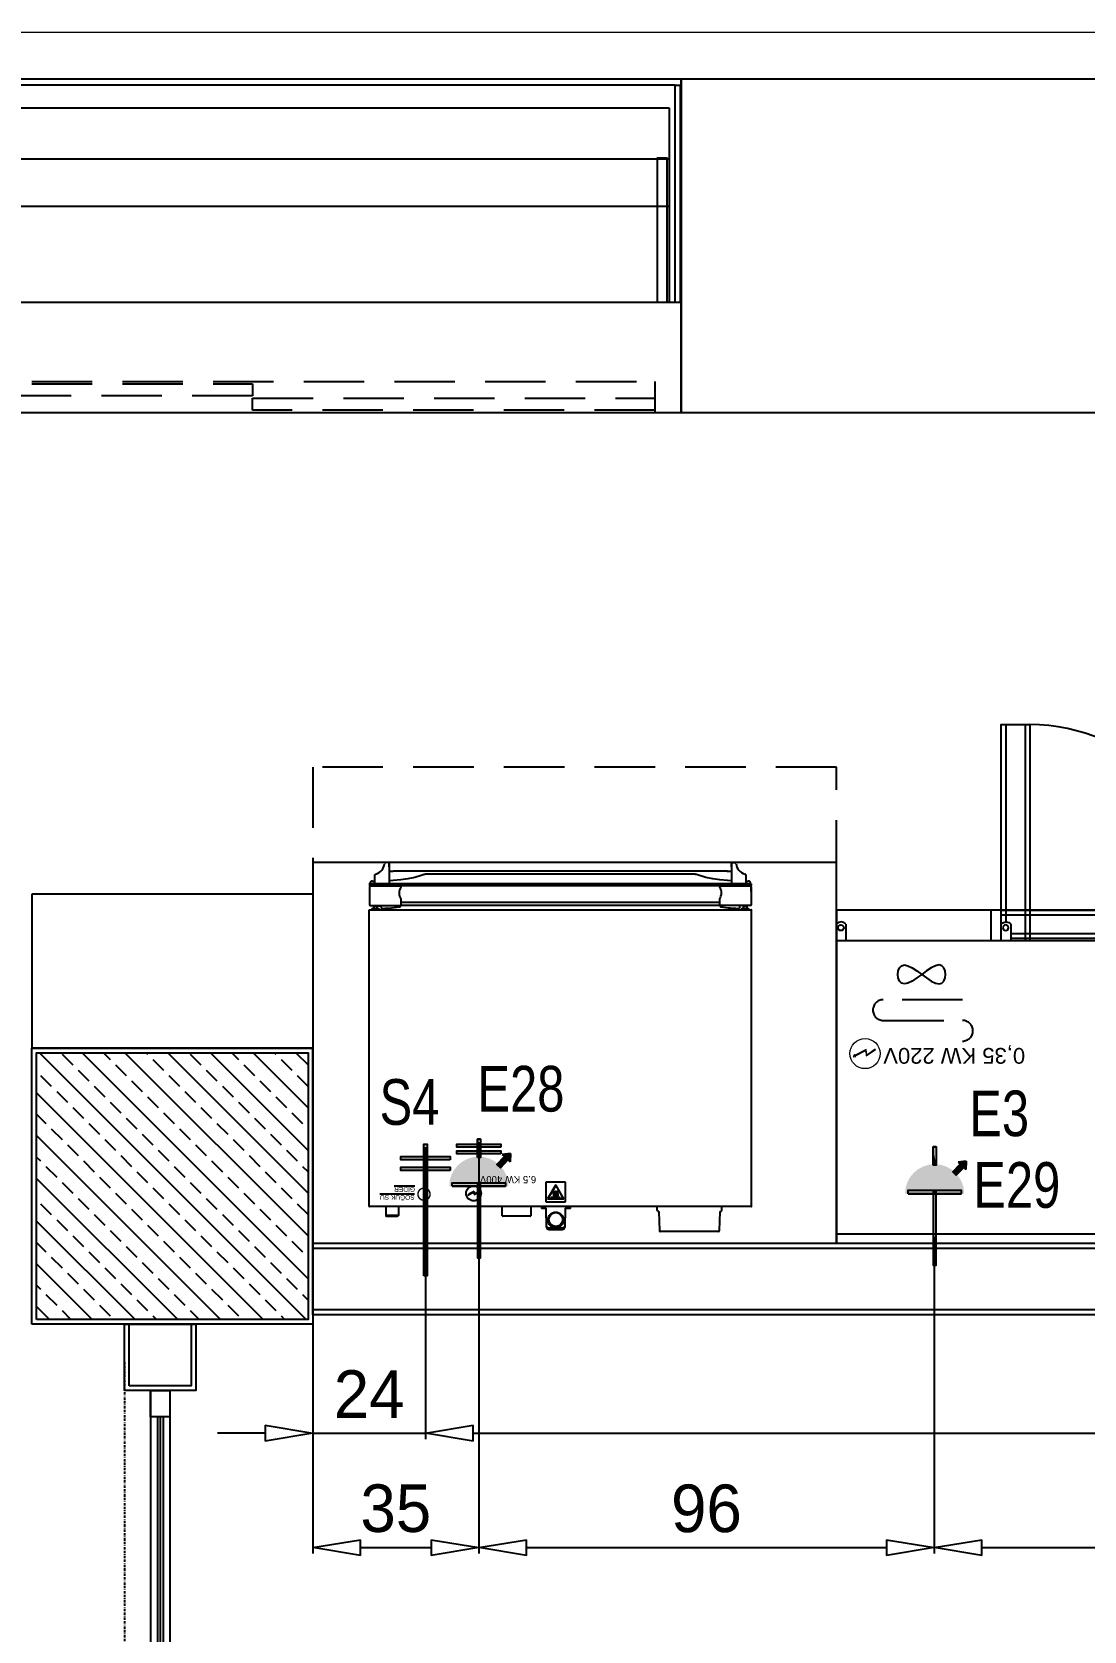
# Model space of a CAD drawing. Header units: millimetres. Extents: x 7703 to 16070, y -6855 to 95.
# Drawn here: x 13072.7 to 13293.7, y -5580.6 to -5244.7 of the extents above; entities that cross this region are included whole.
import ezdxf

# ---------------------------------------------------------------- set-up
doc = ezdxf.new("R2010")
doc.units = ezdxf.units.MM
for name, pattern in [('BORDER', [1.75, 0.5, -0.25, 0.5, -0.25, 0, -0.25]), ('DASHED', [19.05, 12.7, -6.35]), ('HIDDENX2', [19.05, 12.7, -6.35])]:
    doc.linetypes.add(name, pattern=pattern)
for name, color, linetype in [('ASSI', 7, 'Continuous'), ('GEOM', 7, 'Continuous'), ('Kıtc-002 Çizgi', 7, 'Continuous'), ('Kıtc-005 Yazı', 7, 'Continuous'), ('Kıtc-010 Elk Tes Yazı', 7, 'Continuous'), ('Kıtc-011 Elk Tes Yazı 001', 1, 'Continuous'), ('Kıtc-012 Elk Tes Ölçü', 1, 'Continuous'), ('Kıtc-014 Elk Tes İşaretler', 1, 'Continuous'), ('Kıtc-015 Su Tes Yazı', 7, 'Continuous'), ('Kıtc-017 Su Tes Ölçü', 5, 'Continuous'), ('Kıtc-019 Su Tes İşaretler', 5, 'Continuous'), ('Kıtc-040 Davlumbaz', 4, 'Continuous'), ('Ozti Cam', 4, 'Continuous')]:
    doc.layers.add(name, color=color, linetype=linetype)
doc.layers.add('E_TEFRIS', color=151, linetype='Continuous', lineweight=0)
doc.styles.get("Standard").update_dxf_attribs({"font": 'stylu.ttf', "height": 10})
doc.dimstyles.new('ISO-25', dxfattribs={"dimtxt": 2.5, "dimasz": 5, "dimexe": 1.25, "dimexo": 0.625, "dimtad": 1, "dimdec": 0, "dimtxsty": 'Standard', "dimblk": 'ARCHTICK', "dimcen": 2.5, "dimclrd": 256, "dimclre": 256, "dimclrt": 256, "dimadec": 0, "dimazin": 0, "dimtfac": 1, "dimtdec": 0, "dimtmove": 0, "dimatfit": 3, "dimldrblk": 'ARCHTICK', "dimfxl": 1, "dimlwd": -1, "dimlwe": -1, "dimarcsym": 0})

# ---------------------------------------------------------------- blocks, each defined once
blk = doc.blocks.new('A$C47D864D1')
at = {"color": 7, "linetype": 'Continuous'}
for p, q in [((63.38, 136.83), (66.27, 136.83)), ((23.67, 131.88), (23.67, 69.71)), ((23.77, 131.97), (103.93, 131.97)), ((70.07, 131.97), (70.07, 133.9)), ((70.18, 134), (75.94, 134)), ((76.04, 133.9), (76.04, 131.97)), ((97.86, 133.82), (98.07, 134.03)), ((97.86, 131.97), (97.86, 133.82)), ((97.86, 133.82), (100.53, 133.82)), ((98.07, 134.03), (100.33, 134.03)), ((100.53, 133.82), (100.33, 134.03)), ((100.53, 131.97), (100.53, 133.82)), ((104.03, 131.88), (104.03, 69.63)), ((104.03, 69.63), (23.76, 69.63)), ((23.77, 64.8), (23.77, 68.61)), ((24.17, 69.58), (24.29, 69.63)), ((24.17, 69.58), (24.17, 69.47)), ((24.29, 69.41), (24.17, 69.47)), ((24.29, 69.41), (25.72, 69.41)), ((24.54, 69.36), (24.49, 69.41)), ((25.47, 69.36), (24.54, 69.36)), ((24.67, 69.36), (24.67, 68.88)), ((25.34, 69.36), (25.34, 68.88)), ((25.47, 69.36), (25.52, 69.41)), ((25.84, 69.58), (25.72, 69.63)), ((25.72, 69.41), (25.84, 69.47)), ((25.84, 69.58), (25.84, 69.47)), ((26.24, 68.84), (26.24, 69.23)), ((27.79, 69.29), (27.82, 69.28)), ((27.79, 69.29), (27.79, 69.29)), ((30.17, 69.02), (30.16, 69.02)), ((30.39, 68.68), (30.39, 68.68)), ((97.3, 68.66), (30.4, 68.66)), ((30.41, 67.33), (30.41, 68.61)), ((97.29, 68.05), (30.41, 68.05)), ((101.86, 69.63), (101.86, 69.47)), ((101.98, 69.41), (101.86, 69.47)), ((101.98, 69.41), (103.41, 69.41)), ((102.23, 69.36), (102.18, 69.41)), ((103.16, 69.36), (102.23, 69.36)), ((102.36, 69.36), (102.36, 68.88)), ((103.03, 69.36), (103.03, 68.88)), ((103.16, 69.36), (103.21, 69.41)), ((103.41, 69.41), (103.53, 69.47)), ((103.53, 69.63), (103.53, 69.47)), ((23.77, 64.21), (23.77, 64.52)), ((23.86, 64.62), (23.86, 64.67)), ((23.87, 64.62), (103.83, 64.62)), ((23.87, 64.11), (23.87, 64.07)), ((103.83, 64.11), (23.87, 64.11)), ((23.92, 64.62), (23.92, 64.65)), ((23.92, 64.65), (30.25, 64.65)), ((24.9, 62.32), (24.9, 64.06)), ((27.73, 64.62), (27.73, 64.65)), ((27.88, 59.69), (27.88, 64.11)), ((30.41, 64.81), (30.41, 64.8)), ((99.81, 59.69), (99.81, 64.11)), ((99.97, 64.62), (99.97, 64.65)), ((102.8, 64.06), (102.8, 62.32)), ((103.78, 64.62), (103.78, 64.65)), ((103.83, 64.11), (103.83, 64.07)), ((103.93, 64.21), (103.93, 64.52)), ((24.9, 63.6), (24.38, 63.6)), ((35.46, 62.18), (92.24, 62.18)), ((103.32, 63.6), (102.8, 63.6)), ((27.88, 59.69), (27.19, 59.71)), ((99.81, 59.69), (100.51, 59.71))]:
    blk.add_line(p, q, dxfattribs=at)
at = {"color": 9, "linetype": 'Continuous'}
for p, q in [((23.77, 68.61), (23.77, 68.61)), ((23.92, 68.77), (23.93, 68.76)), ((23.93, 68.76), (30.25, 68.76)), ((28.1, 69.25), (28.1, 69.25)), ((30.16, 69.02), (30.06, 69.04))]:
    blk.add_line(p, q, dxfattribs=at)
at = {"color": 7, "linetype": 'Continuous'}
for points in [[(30.25, 68.76), (30.25, 68.92), (30.25, 68.94), (30.24, 68.96), (30.23, 68.98), (30.22, 68.99), (30.2, 69), (30.19, 69.01), (30.18, 69.01), (30.17, 69.02)], [(30.41, 68.61), (30.41, 68.63), (30.4, 68.66)], [(23.87, 64.07), (23.87, 63.99), (23.91, 63.88), (23.97, 63.79), (24.05, 63.71), (24.14, 63.65), (24.24, 63.62), (24.34, 63.6), (24.38, 63.6)], [(103.32, 63.6), (103.36, 63.6), (103.46, 63.62), (103.56, 63.66), (103.65, 63.71), (103.73, 63.79), (103.79, 63.89), (103.83, 64), (103.83, 64.07)], [(27.88, 63.53), (28.76, 63.49), (30.34, 63.36), (31.84, 63.16), (33.28, 62.87), (35.25, 62.24)], [(35.25, 62.24), (35.28, 62.23), (35.31, 62.22), (35.34, 62.21), (35.36, 62.2), (35.38, 62.2)], [(35.38, 62.2), (35.4, 62.19), (35.42, 62.19), (35.45, 62.18), (35.46, 62.18)], [(92.24, 62.18), (92.27, 62.19), (92.29, 62.19), (92.31, 62.19)], [(92.31, 62.19), (92.33, 62.2), (92.35, 62.21), (92.37, 62.21), (92.39, 62.22), (92.42, 62.23), (93.09, 62.46)], [(93.09, 62.46), (94.43, 62.87), (95.86, 63.16), (97.36, 63.36), (98.94, 63.49), (99.81, 63.53)]]:
    blk.add_lwpolyline(points, dxfattribs=at)
blk.add_circle((64.82, 134.69), 1.44, dxfattribs=at)
for centre, radius, start, end in [((23.76, 131.87), 0.0935, 84.229, 173.4028), ((70.18, 133.9), 0.103, 90, 180), ((75.94, 133.9), 0.103, 0, 90), ((103.94, 131.87), 0.0935, 6.5972, 95.771), ((23.76, 69.72), 0.0926, 186.3797, 270), ((23.92, 68.61), 0.154, 89.9968, 180.0032), ((24.72, 68.88), 0.0514, 180, 224.974), ((25.29, 68.88), 0.0514, 345.7158, 0), ((26.34, 69.23), 0.103, 89.7796, 180.0031), ((26.39, 68.87), 0.154, 191.4346, 226.3364), ((26.24, 43.09), 26.24, 86.6073, 89.7746), ((32.05, 66.09), 2.06, 143.047, 215.7313), ((30.25, 68.61), 0.154, 30.2534, 34.9803), ((30.25, 68.61), 0.155, 26.5662, 30.2534), ((30.25, 68.61), 0.154, 21.0462, 26.5663), ((103.05, 68.92), 0.691, 183.4692, 184.5122), ((102.98, 68.88), 0.0514, 315.026, 0), ((23.87, 64.52), 0.103, 90, 180), ((23.87, 64.21), 0.103, 180, 270), ((23.93, 64.8), 0.155, 259.3317, 269.9849), ((23.93, 64.8), 0.154, 258.712, 259.3217), ((24.95, 64.06), 0.0514, 90.0016, 180), ((30.25, 64.8), 0.154, 270, 0), ((30.28, 64.81), 0.129, 0, 35.7313), ((102.75, 64.06), 0.0514, 0, 89.9984), ((103.77, 64.8), 0.155, 270.0151, 280.6683), ((103.77, 64.8), 0.154, 281.2961, 0.0005), ((103.77, 64.8), 0.154, 280.6783, 281.288), ((103.83, 64.52), 0.103, 0, 90), ((103.83, 64.21), 0.103, 270, 0), ((25.11, 62.32), 0.206, 180, 254.9739), ((24.39, 59.64), 2.57, 6.6929, 74.9538), ((103.31, 59.64), 2.57, 105.0462, 173.3071), ((102.59, 62.32), 0.206, 285.0261, 0), ((27.2, 59.97), 0.257, 186.6929, 268), ((100.5, 59.97), 0.257, 272, 353.3071)]:
    blk.add_arc(centre, radius, start, end, dxfattribs=at)
at = {"color": 9, "linetype": 'Continuous'}
for centre, radius, start, end in [((27.93, 69.95), 0.675, 260.932, 261.1755), ((27.92, 69.86), 0.586, 260.5125, 260.9361), ((26.24, 43.09), 26.22, 81.6196, 85.9346)]:
    blk.add_arc(centre, radius, start, end, dxfattribs=at)
at = {"color": 7, "linetype": 'Continuous'}
for centre, major_axis, ratio, start_param, end_param in [((30.25, 68.61), (-0.069, 0.138), 0.99981, 4.712287, 5.819644), ((23.92, 64.8), (0.154, 0), 0.999848, 9.424778, 10.995574)]:
    blk.add_ellipse(centre, major_axis=major_axis, ratio=ratio, start_param=start_param, end_param=end_param, dxfattribs=at)
at = {"color": 9, "linetype": 'Continuous'}
for points, knots in [([(27.82, 69.28), (27.82, 69.28), (27.81, 69.28), (27.8, 69.28), (27.79, 69.29)], [0, 0, 0, 0, 0.337497, 1, 1, 1, 1]), ([(28.1, 69.25), (28.05, 69.26), (27.95, 69.26), (27.86, 69.27), (27.83, 69.28)], [0, 0, 0, 0, 0.579312, 1, 1, 1, 1]), ([(24.9, 62.32), (24.9, 62.32), (24.9, 62.31), (24.9, 62.31), (24.91, 62.31)], [0, 0, 0, 0, 0.70163, 1, 1, 1, 1]), ([(102.79, 62.31), (102.79, 62.31), (102.8, 62.31), (102.8, 62.32), (102.8, 62.32)], [0, 0, 0, 0, 0.298397, 1, 1, 1, 1])]:
    blk.add_open_spline(points, degree=3, knots=knots, dxfattribs=at)
at = {"color": 7, "linetype": 'Continuous'}
for points in [[(30.4, 68.66), (30.4, 68.65), (30.41, 68.63), (30.41, 68.61)], [(101.46, 68.92), (101.46, 68.92), (101.46, 68.92), (101.46, 68.92)]]:
    blk.add_open_spline(points, degree=3, dxfattribs=at)
at = {"layer": 'ASSI', "color": 7, "linetype": 'Continuous'}
for p, q in [((61.74, 132.36), (61.74, 131.97)), ((24.67, 68.88), (24.67, 69.36)), ((25.34, 68.88), (25.34, 69.36)), ((102.36, 68.88), (102.36, 69.36)), ((103.03, 68.88), (103.03, 69.36)), ((27.88, 60.61), (27.88, 59.69)), ((28.87, 61.54), (98.83, 61.54)), ((99.81, 60.61), (99.81, 59.69)), ((27.88, 59.69), (99.81, 59.69))]:
    blk.add_line(p, q, dxfattribs=at)
at = {"layer": 'ASSI', "color": 9, "linetype": 'Continuous'}
blk.add_line((101.46, 68.88), (102.32, 68.88), dxfattribs=at)
at = {"layer": 'ASSI', "color": 7, "linetype": 'Continuous'}
for centre, radius, start, end in [((25.05, 69.21), 0.514, 224.974, 239.0644), ((25.83, 66.34), 2.57, 100.9889, 109.5117), ((101.87, 66.34), 2.57, 70.4883, 80.0581), ((102.65, 69.21), 0.514, 300.9356, 315.026)]:
    blk.add_arc(centre, radius, start, end, dxfattribs=at)
at = {"layer": 'ASSI', "color": 3, "linetype": 'Continuous'}
blk.add_arc((23.92, 64.8), 0.154, 251.4021, 258.868, dxfattribs=at)
at = {"layer": 'GEOM', "color": 7, "linetype": 'Continuous'}
for p, q in [((30.42, 137), (30.29, 133.06)), ((30.63, 137.19), (42.84, 137.19)), ((43.18, 133.06), (43.04, 137)), ((62.85, 132.46), (62.91, 136.28)), ((63.38, 136.78), (63.38, 136.83)), ((63.43, 136.78), (66.22, 136.78)), ((66.27, 136.83), (66.27, 136.78)), ((66.74, 136.28), (66.8, 132.46)), ((29.91, 132.65), (29.9, 131.97)), ((30.26, 133.02), (30.07, 132.91)), ((43.4, 132.91), (43.21, 133.02)), ((43.57, 131.97), (43.56, 132.65)), ((61.74, 132.36), (62.74, 132.36)), ((66.91, 132.36), (67.83, 132.36)), ((62.77, 130.94), (62.77, 126.82)), ((66.88, 130.94), (62.77, 130.94)), ((63.13, 130.35), (64.82, 127.41)), ((66.52, 130.35), (63.13, 130.35)), ((64.82, 127.57), (63.27, 130.27)), ((63.27, 130.27), (66.38, 130.27)), ((63.9, 130.14), (63.9, 130.08)), ((65.75, 130.14), (63.9, 130.14)), ((63.9, 130.08), (65.75, 130.08)), ((64.31, 128.74), (64.35, 128.69)), ((64.52, 129.88), (64.47, 129.93)), ((64.72, 128.74), (64.76, 128.69)), ((64.82, 127.41), (66.52, 130.35)), ((66.38, 130.27), (64.82, 127.57)), ((64.93, 129.88), (64.88, 129.93)), ((65.13, 128.74), (65.17, 128.69)), ((65.34, 129.88), (65.3, 129.93)), ((65.75, 130.08), (65.75, 130.14)), ((66.88, 126.82), (66.88, 130.94)), ((62.77, 126.82), (66.88, 126.82)), ((104.04, 72.2), (104.03, 72.2)), ((97.29, 68.61), (97.29, 67.33)), ((97.31, 68.68), (97.31, 68.68)), ((97.53, 69.02), (97.52, 69.01)), ((97.54, 69.02), (97.53, 69.02)), ((101.46, 68.88), (101.46, 69.23)), ((97.29, 64.81), (97.29, 64.8)), ((97.45, 64.65), (103.78, 64.65)), ((98.83, 61.54), (98.84, 61.54)), ((98.84, 61.54), (98.83, 61.54))]:
    blk.add_line(p, q, dxfattribs=at)
at = {"layer": 'GEOM', "color": 9, "linetype": 'Continuous'}
for p, q in [((63.43, 136.78), (63.43, 136.54)), ((63.43, 136.54), (66.22, 136.54)), ((66.22, 136.78), (66.22, 136.54)), ((104.04, 72.41), (104.03, 72.41)), ((103.77, 68.76), (97.45, 68.76)), ((97.64, 69.04), (97.64, 69.04)), ((103.93, 64.8), (103.93, 68.61))]:
    blk.add_line(p, q, dxfattribs=at)
at = {"layer": 'GEOM', "color": 3, "linetype": 'Continuous'}
blk.add_line((23.77, 65.78), (23.77, 64.8), dxfattribs=at)
at = {"layer": 'GEOM', "color": 7, "linetype": 'Continuous'}
for points in [[(97.3, 68.66), (97.29, 68.63), (97.29, 68.61)], [(97.52, 69.01), (97.51, 69.01), (97.49, 69), (97.48, 68.99), (97.47, 68.98), (97.46, 68.96), (97.45, 68.94), (97.45, 68.92), (97.45, 68.76)], [(97.64, 69.04), (97.62, 69.04), (97.6, 69.03), (97.58, 69.03), (97.56, 69.02), (97.54, 69.02)]]:
    blk.add_lwpolyline(points, dxfattribs=at)
blk.add_circle((64.82, 134.78), 1.65, dxfattribs=at)
for centre, radius, start, end in [((30.63, 136.99), 0.206, 90, 177.9996), ((42.84, 136.99), 0.206, 2.0016, 90.0001), ((63.43, 136.27), 0.514, 89.9991, 179.0008), ((66.22, 136.27), 0.514, 0.9991, 90.0009), ((30.22, 132.64), 0.309, 120, 178), ((30.24, 133.06), 0.0514, 300, 358), ((43.23, 133.06), 0.0514, 182, 240), ((43.25, 132.64), 0.309, 2, 60), ((62.74, 132.46), 0.103, 270, 359.0005), ((66.91, 132.46), 0.103, 180.9995, 270), ((64.84, 129.55), 0.527, 133.654, 212.3119), ((64.05, 129.05), 0.403, 310.0089, 32.3119), ((64.05, 129.05), 0.465, 310.0089, 32.3119), ((64.84, 129.55), 0.465, 133.654, 212.3119), ((65.25, 129.55), 0.527, 133.654, 212.3119), ((64.46, 129.05), 0.403, 310.0089, 32.3119), ((64.46, 129.05), 0.465, 310.0089, 32.3119), ((65.25, 129.55), 0.465, 133.654, 212.3119), ((65.66, 129.55), 0.527, 133.654, 212.3119), ((64.87, 129.05), 0.403, 310.0089, 32.3119), ((64.87, 129.05), 0.465, 310.0089, 32.3119), ((65.66, 129.55), 0.465, 133.654, 212.3119), ((95.65, 66.09), 2.06, 324.2687, 36.953), ((97.45, 68.61), 0.154, 153.4337, 158.9538), ((97.45, 68.61), 0.154, 89.9891, 149.7456), ((97.45, 68.61), 0.155, 149.7466, 153.4338), ((101.46, 43.09), 26.24, 90.2254, 93.3927), ((101.36, 69.23), 0.103, 359.9969, 90.2204), ((97.42, 64.81), 0.129, 144.2687, 180), ((97.45, 64.8), 0.154, 180, 270), ((28.04, 61), 0.506, 92.2276, 94.2328), ((28.72, 62.44), 0.917, 271.3017, 272.433), ((28.72, 62.45), 0.923, 272.9766, 273.5318), ((28.72, 62.44), 0.92, 272.433, 272.9772), ((28.72, 62.45), 0.928, 273.5327, 274.3712), ((28.72, 62.46), 0.932, 274.5674, 274.9307), ((28.72, 62.45), 0.929, 274.3705, 274.5671), ((28.71, 62.46), 0.938, 274.9306, 275.5217), ((28.71, 62.47), 0.947, 275.838, 276.3901), ((28.71, 62.47), 0.941, 275.5218, 275.838), ((28.71, 62.48), 0.951, 276.3901, 276.8347), ((28.71, 62.48), 0.957, 276.8346, 277.1575), ((98.98, 62.47), 0.941, 260.945, 267.5446), ((98.98, 62.44), 0.917, 267.567, 268.6983)]:
    blk.add_arc(centre, radius, start, end, dxfattribs=at)
at = {"layer": 'GEOM', "color": 9, "linetype": 'Continuous'}
for centre, radius, start, end in [((63.43, 136.29), 0.257, 90, 179), ((66.22, 136.29), 0.257, 1, 90), ((102.54, 34.69), 34.69, 94.3462, 98.1171), ((103.77, 68.61), 0.154, 0.0128, 89.9872)]:
    blk.add_arc(centre, radius, start, end, dxfattribs=at)
at = {"layer": 'GEOM', "color": 7, "linetype": 'Continuous'}
for centre, major_axis, ratio, start_param, end_param in [((97.45, 68.61), (0.069, 0.138), 0.99981, 1.570803, 1.570898), ((29.79, 60.61), (6.59, 0), 0.140541, 8.01421, 8.126051), ((97.91, 60.61), (6.59, 0), 0.140541, 1.298727, 1.410568)]:
    blk.add_ellipse(centre, major_axis=major_axis, ratio=ratio, start_param=start_param, end_param=end_param, dxfattribs=at)
at = {"layer": 'GEOM', "color": 9, "linetype": 'Continuous'}
for points in [[(62.91, 136.28), (62.91, 136.28), (62.92, 136.28), (62.93, 136.28), (62.96, 136.29), (62.99, 136.29), (63.03, 136.29), (63.09, 136.29), (63.14, 136.29), (63.17, 136.29)], [(66.74, 136.28), (66.74, 136.28), (66.73, 136.28), (66.72, 136.28), (66.69, 136.29), (66.66, 136.29), (66.62, 136.29), (66.56, 136.29), (66.51, 136.29), (66.48, 136.29)]]:
    blk.add_open_spline(points, degree=3, knots=[0, 0, 0, 0, 0.023369, 0.081312, 0.173793, 0.297655, 0.448298, 0.620026, 1, 1, 1, 1], dxfattribs=at)
at = {"layer": 'GEOM', "color": 7, "linetype": 'Continuous'}
for points, knots in [([(28, 61.5), (27.99, 61.5), (27.96, 61.5), (27.92, 61.49), (27.89, 61.47), (27.89, 61.45)], [0, 0, 0, 0, 0.340542, 0.625222, 1, 1, 1, 1]), ([(28.87, 61.54), (28.87, 61.54), (28.84, 61.53), (28.84, 61.53), (28.83, 61.53)], [0, 0, 0, 0, 0.06515, 1, 1, 1, 1]), ([(99.75, 61.5), (99.74, 61.5), (99.72, 61.5), (99.7, 61.5), (99.68, 61.5)], [0, 0, 0, 0, 0.231664, 1, 1, 1, 1]), ([(99.81, 61.46), (99.8, 61.47), (99.78, 61.49), (99.76, 61.49), (99.75, 61.5)], [0, 0, 0, 0, 0.415408, 1, 1, 1, 1])]:
    blk.add_open_spline(points, degree=3, knots=knots, dxfattribs=at)
blk.add_open_spline([(99.81, 61.45), (99.81, 61.45), (99.81, 61.46), (99.81, 61.46)], degree=3, dxfattribs=at)
at = {"layer": 'Kıtc-002 Çizgi', "color": 1}
for p, q in [((81.94, 129.45), (80.96, 128.77)), ((80.99, 128.73), (81.89, 129.36)), ((81.89, 129.36), (81.94, 128.78)), ((81.98, 128.87), (81.94, 129.45)), ((81.94, 128.78), (83.1, 129.38)), ((83.08, 129.43), (81.98, 128.87)), ((83.31, 129.53), (83.03, 129.51)), ((83.03, 129.51), (83.07, 129.44)), ((83.07, 129.44), (83.15, 129.3)), ((83.1, 129.38), (83.08, 129.43))]:
    blk.add_line(p, q, dxfattribs=at)
at = {"layer": 'Kıtc-002 Çizgi', "color": 5, "const_width": 0.306}
blk.add_lwpolyline([(91.21, 129.37, 1), (93.76, 129.37, 1)], format="xyb", close=True, dxfattribs=at)
at = {"layer": 'Kıtc-002 Çizgi', "color": 1}
blk.add_circle((82.06, 129.2), 1.58, dxfattribs=at)
at = {"layer": 'Kıtc-005 Yazı'}
blk.add_line((67.83, 131.97), (67.83, 132.36), dxfattribs=at)
at = {"layer": 'Kıtc-002 Çizgi', "color": 5}
for s, p in [('%%UGİDER', (94.39, 127.89)), ('%%USOĞUK SU', (94.45, 129.55))]:
    blk.add_text(s, height=1, dxfattribs=at).set_placement(p)
at = {"layer": 'Kıtc-002 Çizgi', "color": 1}
blk.add_text('6.5 KW 400V', height=1.5, dxfattribs=at).set_placement((68.92, 125.57, -10.3))
blk = doc.blocks.new('A$C4E3860C5')
at = {"layer": 'Kıtc-014 Elk Tes İşaretler', "linetype": 'Continuous', "lineweight": 0}
for p, q in [((2.9, 3.66), (0.96, 2.3)), ((1, 2.21), (2.81, 3.48)), ((2.81, 3.48), (2.9, 2.31)), ((3, 2.49), (2.9, 3.66)), ((2.9, 2.31), (5.24, 3.52)), ((5.18, 3.62), (3, 2.49)), ((5.66, 3.81), (5.09, 3.77)), ((5.09, 3.77), (5.17, 3.64)), ((5.17, 3.64), (5.34, 3.36)), ((5.24, 3.52), (5.19, 3.62)), ((5.34, 3.36), (5.66, 3.81)), ((0.96, 2.3), (1, 2.21))]:
    blk.add_line(p, q, dxfattribs=at)
blk.add_circle((3.16, 3.16), 3.16, dxfattribs=at)
blk = doc.blocks.new('A$C4C105235')
at = {"layer": 'Kıtc-002 Çizgi'}
for points in [[(2, 3), (2, 6.5), (0, 6.5), (0, 3)], [(0, 6), (0, 0), (46.2, 0), (46.2, 6), (2, 6)], [(0, 5), (0, 1), (46.2, 1), (46.2, 5), (2, 5)]]:
    blk.add_lwpolyline(points, dxfattribs=at)
blk.add_circle((0.93, 3.71), 0.596, dxfattribs=at)
blk.add_arc((1, 3.75), 1.25, 216.8699, 323.1301, dxfattribs=at)
blk = doc.blocks.new('A$C1FF566C6')
at = {"layer": 'Kıtc-002 Çizgi', "color": 254}
for points in [[(6, 45.5), (0, 45.5), (0, 0), (6, 0), (6, 45.5)], [(1, 41.5), (1, 0), (5, 0), (5, 45.5)]]:
    blk.add_lwpolyline(points, dxfattribs=at)
blk = doc.blocks.new('A$C04CB272A')
at = {"layer": 'Kıtc-002 Çizgi'}
for p, q in [((209.98, 107), (32.48, 107)), ((32.48, 45.5), (209.98, 45.5)), ((177.55, 39), (177.55, 45.5))]:
    blk.add_line(p, q, dxfattribs=at)
blk.add_lwpolyline([(209.98, 39), (209.98, 109), (32.48, 109), (32.48, 39)], close=True, dxfattribs=at)
at = {"layer": 'Kıtc-002 Çizgi', "linetype": 'DASHED'}
for points in [[(200.15, 62.19), (183.48, 62.19, -1), (183.48, 66.53)], [(183.48, 57.84), (200.15, 57.84, 1), (200.15, 62.19)]]:
    blk.add_lwpolyline(points, format="xyb", dxfattribs=at)
at = {"layer": 'Kıtc-002 Çizgi', "linetype": 'DASHED', "ltscale": 0.1}
blk.add_lwpolyline([(195.71, 50.53), (194.95, 50.7), (194.06, 51.16), (193.09, 51.8), (192.07, 52.53), (191.05, 53.27), (190.08, 53.91), (189.19, 54.36), (188.43, 54.53), (187.83, 54.36), (187.41, 53.91), (187.15, 53.27), (187.07, 52.53), (187.15, 51.8), (187.41, 51.16), (187.83, 50.7), (188.43, 50.53), (189.19, 50.7), (190.08, 51.16), (191.05, 51.8), (192.07, 52.53), (193.09, 53.27), (194.06, 53.91), (194.95, 54.36), (195.71, 54.53), (196.31, 54.36), (196.73, 53.91), (196.99, 53.27), (197.07, 52.53), (196.99, 51.8), (196.73, 51.16), (196.31, 50.7)], close=True, dxfattribs=at)
at = {"layer": 'Kıtc-002 Çizgi'}
blk.add_lwpolyline([(207.98, 42), (207.98, 45.5), (209.98, 45.5), (209.98, 42)], dxfattribs=at)
blk.add_circle((209.05, 42.72), 0.596, dxfattribs=at)
blk.add_arc((208.98, 42.75), 1.25, 216.8699, 323.1301, dxfattribs=at)
at = {"layer": 'Kıtc-002 Çizgi', "color": 254}
for centre, start, end in [((40.86, 40.86), 270.8691, 357.3948), ((87.66, 40.86), 270.8691, 357.3948), ((169.97, 40.86), 182.6052, 269.1309)]:
    blk.add_arc(centre, 40.86, start, end, dxfattribs=at)
at = {"layer": 'Kıtc-002 Çizgi'}
for name, p in [('A$C4E3860C5', (200.81, 66)), ('A$C4C105235', (35.48, 39)), ('A$C1FF566C6', (35.48, 0)), ('A$C4C105235', (82.28, 39)), ('A$C1FF566C6', (82.28, 0))]:
    blk.add_blockref(name, p, dxfattribs=at)
at = {"layer": 'Kıtc-002 Çizgi', "xscale": -1}
for name, p in [('A$C4C105235', (175.35, 39)), ('A$C1FF566C6', (175.35, 0))]:
    blk.add_blockref(name, p, dxfattribs=at)
at = {"layer": 'Kıtc-011 Elk Tes Yazı 001', "insert": (170.34, 71.28), "char_height": 3.3081, "attachment_point": 1}
blk.add_mtext_dynamic_manual_height_columns('{\\f@Arial Unicode MS|b0|i0|c162|p34;0,35 KW 220V }', width=30.2799, gutter_width=50, heights=[0], dxfattribs=at)
blk = doc.blocks.new('A$C704C4761')
at = {"color": 30}
for p, q in [((183, 64), (357.5, 64)), ((357.5, 64), (357.5, 23.1)), ((359.79, 23.1), (180, 23.1))]:
    blk.add_line(p, q, dxfattribs=at)
for points in [[(360, 70), (180, 70), (180, 0), (360, 0)], [(357.01, 23.1), (355.01, 23.1), (355.01, 53.5), (357.01, 53.5)]]:
    blk.add_lwpolyline(points, close=True, dxfattribs=at)
at = {"color": 30, "linetype": 'HIDDENX2'}
blk.add_lwpolyline([(185.5, 0), (185.5, 6.5), (354.5, 6.5), (354.5, 0)], dxfattribs=at)
at = {"color": 30, "linetype": 'DASHED'}
for points in [[(270, 3.5), (185.5, 3.5), (185.5, 6), (270, 6)], [(270, 3), (354.5, 3), (354.5, 0.5), (270, 0.5)]]:
    blk.add_lwpolyline(points, close=True, dxfattribs=at)
at = {"layer": 'Ozti Cam', "color": 30}
for p, q in [((358.79, 68.75), (181.21, 68.75)), ((182.5, 53.3), (357.5, 53.3)), ((357.5, 53.3), (357.5, 23.1)), ((357.5, 43.3), (182.5, 43.3))]:
    blk.add_line(p, q, dxfattribs=at)
blk.add_lwpolyline([(359.79, 23.1), (358.79, 23.1), (358.79, 68.75), (359.79, 68.75)], close=True, dxfattribs=at)
blk = doc.blocks.new('A$C78E614D5')
at = {"layer": 'Kıtc-014 Elk Tes İşaretler'}
h = blk.add_hatch(color=256, dxfattribs=at)
edge = h.paths.add_edge_path()
edge.add_line((15.01, 0.43), (15.01, 1.06))
edge.add_ellipse((15.01, 6.66), major_axis=(-3.96, 3.96), ratio=1, start_angle=135, end_angle=315)
edge.add_line((15.01, 12.25), (15.01, 12.88))
edge.add_ellipse((15.01, 6.66), major_axis=(-4.4, -4.4), ratio=1, start_angle=45, end_angle=225, ccw=False)
h = blk.add_hatch(color=256, dxfattribs=at)
h.paths.add_polyline_path([(15.02, 12.24), (15.76, 12.24), (15.76, 1.05), (15.02, 1.05)])
edge = h.paths.add_edge_path(flags=17)
edge.add_line((15.76, 12.24), (15.76, 1.05))
edge.add_line((15.02, 12.24), (15.02, 1.05))
for points in [[(15.02, 6.34), (15.76, 6.34), (15.76, 6.97), (15.02, 6.97)], [(21.69, 1.74), (21.26, 1.28), (20.57, 0.55), (20.13, 0.09), (21.87, 0)]]:
    blk.add_hatch(color=256, dxfattribs=at).paths.add_polyline_path(points)
h = blk.add_hatch(color=256, dxfattribs=at)
h.paths.add_polyline_path([(21.04, 6.97), (24.88, 6.97), (24.88, 6.34), (21.04, 6.34)], flags=16)
edge = h.paths.add_edge_path(flags=17)
edge.add_line((24.88, 6.34), (21.07, 6.34))
edge.add_line((24.88, 6.97), (21.04, 6.97))
edge.add_line((24.88, 6.34), (24.88, 6.97))
at = {"layer": 'Kıtc-014 Elk Tes İşaretler', "extrusion": (0, 0, -1)}
blk.add_hatch(color=256, dxfattribs=at).paths.add_polyline_path([(-18.91, 2.13), (-19.6, 2.85), (-21.26, 1.28), (-20.57, 0.55)])
at = {"layer": 'Kıtc-014 Elk Tes İşaretler'}
for p, q in [((15.02, 12.24), (15.02, 1.05)), ((15.76, 12.24), (15.76, 1.05)), ((24.88, 6.97), (21.04, 6.97)), ((24.88, 6.34), (21.07, 6.34)), ((18.91, 2.13), (20.57, 0.55)), ((19.6, 2.85), (21.26, 1.28)), ((20.57, 0.55), (21.26, 1.28))]:
    blk.add_line(p, q, dxfattribs=at)
at = {"layer": 'Kıtc-014 Elk Tes İşaretler', "extrusion": (0, 0, -1)}
for p, q in [((20.57, 0.55), (20.13, 0.09)), ((21.87, 0), (20.13, 0.09)), ((21.69, 1.74), (21.26, 1.28)), ((21.87, 0), (21.69, 1.74))]:
    blk.add_line(p, q, dxfattribs=at)
at = {"layer": 'Kıtc-014 Elk Tes İşaretler'}
for points in [[(15.02, 12.24), (15.76, 12.24), (15.76, 1.05), (15.02, 1.05)], [(21.04, 6.97), (24.88, 6.97), (24.88, 6.34), (21.04, 6.34)]]:
    blk.add_lwpolyline(points, close=True, dxfattribs=at)
for points in [[(15.76, 6.97), (0, 6.97), (0, 6.34), (15.76, 6.34)], [(24.88, 6.34), (24.88, 6.97)]]:
    blk.add_lwpolyline(points, dxfattribs=at)
at = {"layer": 'Kıtc-014 Elk Tes İşaretler', "extrusion": (0, 0, -1)}
for points in [[(-18.91, 2.13), (-19.6, 2.85), (-19.6, 2.85), (-18.91, 2.13)], [(-18.91, 2.13), (-19.6, 2.85), (-21.26, 1.28), (-20.57, 0.55)]]:
    blk.add_lwpolyline(points, close=True, dxfattribs=at)
blk = doc.blocks.new('A$C70B1350C')
at = {"layer": 'Kıtc-014 Elk Tes İşaretler'}
for points in [[(21.83, 11.26), (22.45, 11.26), (22.45, 2.05), (21.83, 2.05)], [(23.23, 11.26), (23.84, 11.26), (23.84, 2.05), (23.23, 2.05)], [(15.02, 6.34), (15.02, 6.97), (0, 6.97), (0, 6.34)]]:
    blk.add_hatch(color=256, dxfattribs=at).paths.add_polyline_path(points)
for points in [[(21.83, 2.05), (21.83, 11.26), (22.45, 11.26), (22.45, 2.05)], [(23.23, 2.05), (23.23, 11.26), (23.84, 11.26), (23.84, 2.05)]]:
    blk.add_lwpolyline(points, close=True, dxfattribs=at)
at = {"layer": 'Kıtc-002 Çizgi'}
blk.add_blockref('A$C78E614D5', (0, 0), dxfattribs=at)
blk = doc.blocks.new('A$C695727A4')
at = {"layer": 'Kıtc-002 Çizgi'}
blk.add_blockref('A$C70B1350C', (0, 0), dxfattribs=at)
blk = doc.blocks.new('A$C16244562')
at = {"layer": 'Kıtc-002 Çizgi'}
blk.add_blockref('A$C695727A4', (0, 0), dxfattribs=at)
blk = doc.blocks.new('A$C57F46219')
at = {"layer": 'Kıtc-002 Çizgi'}
blk.add_blockref('A$C16244562', (0, 0), dxfattribs=at)
blk = doc.blocks.new('A$C6CB40E89')
at = {"layer": 'Kıtc-002 Çizgi'}
blk.add_blockref('A$C57F46219', (0, 0), dxfattribs=at)
blk = doc.blocks.new('_ClosedBlank')
at = {"color": 0, "linetype": 'ByBlock', "lineweight": -2}
for p, q in [((-1, 0.167), (0, 0)), ((-1, 0.167), (-1, -0.167)), ((0, 0), (-1, -0.167))]:
    blk.add_line(p, q, dxfattribs=at)
blk = doc.blocks.new('*D184')
at = {"layer": 'Defpoints', "color": 0, "transparency": 16777216}
for p in [(13166.56, -5477.28), (13131.67, -5499.14), (13166.56, -5563.07)]:
    blk.add_point(p, dxfattribs=at)
at = {"layer": 'Kıtc-012 Elk Tes Ölçü', "transparency": 16777216}
for p, q in [((13166.56, -5477.91), (13166.56, -5564.32)), ((13131.67, -5499.76), (13131.67, -5564.32)), ((13141.67, -5563.07), (13156.56, -5563.07))]:
    blk.add_line(p, q, dxfattribs=at)
at = {"layer": 'Kıtc-012 Elk Tes Ölçü', "transparency": 16777216, "xscale": 10, "yscale": 10, "zscale": 10, "rotation": 180}
blk.add_blockref('_ClosedBlank', (13131.67, -5563.07), dxfattribs=at)
at = {"layer": 'Kıtc-012 Elk Tes Ölçü', "transparency": 16777216, "xscale": 10, "yscale": 10, "zscale": 10}
blk.add_blockref('_ClosedBlank', (13166.56, -5563.07), dxfattribs=at)
at = {"layer": 'Kıtc-012 Elk Tes Ölçü', "transparency": 16777216, "insert": (13149.11, -5554.85), "char_height": 10, "attachment_point": 5}
blk.add_mtext('35', dxfattribs=at)
blk = doc.blocks.new('*D185')
at = {"layer": 'Defpoints', "color": 0, "transparency": 16777216}
for p in [(13166.56, -5477.28), (13262.19, -5497.14), (13262.19, -5563.07)]:
    blk.add_point(p, dxfattribs=at)
at = {"layer": 'Kıtc-012 Elk Tes Ölçü', "transparency": 16777216}
for p, q in [((13166.56, -5477.91), (13166.56, -5564.32)), ((13262.19, -5497.76), (13262.19, -5564.32)), ((13176.56, -5563.07), (13252.19, -5563.07))]:
    blk.add_line(p, q, dxfattribs=at)
at = {"layer": 'Kıtc-012 Elk Tes Ölçü', "transparency": 16777216, "xscale": 10, "yscale": 10, "zscale": 10, "rotation": 180}
blk.add_blockref('_ClosedBlank', (13166.56, -5563.07), dxfattribs=at)
at = {"layer": 'Kıtc-012 Elk Tes Ölçü', "transparency": 16777216, "xscale": 10, "yscale": 10, "zscale": 10}
blk.add_blockref('_ClosedBlank', (13262.19, -5563.07), dxfattribs=at)
at = {"layer": 'Kıtc-012 Elk Tes Ölçü', "transparency": 16777216, "insert": (13214.37, -5554.88), "char_height": 10, "attachment_point": 5}
blk.add_mtext('96', dxfattribs=at)
blk = doc.blocks.new('*D186')
at = {"layer": 'Defpoints', "color": 0, "transparency": 16777216}
for p in [(13347.29, -5477.47), (13262.19, -5497.14), (13347.29, -5563.07)]:
    blk.add_point(p, dxfattribs=at)
at = {"layer": 'Kıtc-012 Elk Tes Ölçü', "transparency": 16777216}
for p, q in [((13347.29, -5478.1), (13347.29, -5564.32)), ((13262.19, -5497.76), (13262.19, -5564.32)), ((13272.19, -5563.07), (13337.29, -5563.07))]:
    blk.add_line(p, q, dxfattribs=at)
at = {"layer": 'Kıtc-012 Elk Tes Ölçü', "transparency": 16777216, "xscale": 10, "yscale": 10, "zscale": 10, "rotation": 180}
blk.add_blockref('_ClosedBlank', (13262.19, -5563.07), dxfattribs=at)
at = {"layer": 'Kıtc-012 Elk Tes Ölçü', "transparency": 16777216, "xscale": 10, "yscale": 10, "zscale": 10}
blk.add_blockref('_ClosedBlank', (13347.29, -5563.07), dxfattribs=at)
at = {"layer": 'Kıtc-012 Elk Tes Ölçü', "transparency": 16777216, "insert": (13304.74, -5554.85), "char_height": 10, "attachment_point": 5}
blk.add_mtext('85', dxfattribs=at)
blk = doc.blocks.new('A$C35C71BB5')
at = {"layer": 'Kıtc-019 Su Tes İşaretler'}
for points in [[(5.76, 0), (5.04, 0), (5.04, 28.8), (5.76, 28.8)], [(0, 25.42), (0, 26.14), (10.8, 26.14), (10.8, 25.42)], [(0, 23.07), (0, 23.79), (10.8, 23.79), (10.8, 23.07)]]:
    blk.add_hatch(color=256, dxfattribs=at).paths.add_polyline_path(points)
for points in [[(5.04, 0), (5.04, 28.8), (5.76, 28.8), (5.76, 0)], [(10.8, 25.42), (0, 25.42), (0, 26.14), (10.8, 26.14)], [(10.8, 23.07), (0, 23.07), (0, 23.79), (10.8, 23.79)]]:
    blk.add_lwpolyline(points, close=True, dxfattribs=at)
blk = doc.blocks.new('A$C613035E7')
at = {"layer": 'Kıtc-002 Çizgi'}
blk.add_blockref('A$C78E614D5', (0, 0), dxfattribs=at)
blk = doc.blocks.new('A$C0CEA1DDE')
at = {"layer": 'Kıtc-014 Elk Tes İşaretler'}
blk.add_hatch(color=256, dxfattribs=at).paths.add_polyline_path([(15.02, 6.34), (15.02, 6.97), (0, 6.97), (0, 6.34)])
blk.add_blockref('A$C613035E7', (0, 0), dxfattribs=at)
blk = doc.blocks.new('A$C2D20552D')
at = {"layer": 'Kıtc-002 Çizgi'}
blk.add_blockref('A$C0CEA1DDE', (0, 0), dxfattribs=at)
blk = doc.blocks.new('*D188')
at = {"layer": 'Defpoints', "color": 0, "transparency": 16777216}
for p in [(13155.38, -5478.33), (13131.67, -5499.14), (13155.38, -5539.04)]:
    blk.add_point(p, dxfattribs=at)
at = {"layer": 'Kıtc-017 Su Tes Ölçü', "transparency": 16777216}
for p, q in [((13155.38, -5478.96), (13155.38, -5540.29)), ((13131.67, -5499.76), (13131.67, -5540.29)), ((13121.67, -5539.04), (13111.67, -5539.04)), ((13131.67, -5539.04), (13155.38, -5539.04)), ((13165.38, -5539.04), (13175.38, -5539.04))]:
    blk.add_line(p, q, dxfattribs=at)
at = {"layer": 'Kıtc-017 Su Tes Ölçü', "transparency": 16777216, "xscale": 10, "yscale": 10, "zscale": 10}
blk.add_blockref('_ClosedBlank', (13131.67, -5539.04), dxfattribs=at)
at = {"layer": 'Kıtc-017 Su Tes Ölçü', "transparency": 16777216, "xscale": 10, "yscale": 10, "zscale": 10, "rotation": 180}
blk.add_blockref('_ClosedBlank', (13155.38, -5539.04), dxfattribs=at)
at = {"layer": 'Kıtc-017 Su Tes Ölçü', "transparency": 16777216, "insert": (13143.52, -5530.81), "char_height": 10, "attachment_point": 5}
blk.add_mtext('24', dxfattribs=at)
blk = doc.blocks.new('*D189')
at = {"layer": 'Defpoints', "color": 0, "transparency": 16777216}
for p in [(13155.38, -5478.33), (13794.67, -5514.14), (13794.67, -5539.04)]:
    blk.add_point(p, dxfattribs=at)
at = {"layer": 'Kıtc-017 Su Tes Ölçü', "transparency": 16777216}
for p, q in [((13155.38, -5478.96), (13155.38, -5540.29)), ((13794.67, -5514.76), (13794.67, -5540.29)), ((13165.38, -5539.04), (13784.67, -5539.04))]:
    blk.add_line(p, q, dxfattribs=at)
at = {"layer": 'Kıtc-017 Su Tes Ölçü', "transparency": 16777216, "xscale": 10, "yscale": 10, "zscale": 10, "rotation": 180}
blk.add_blockref('_ClosedBlank', (13155.38, -5539.04), dxfattribs=at)
at = {"layer": 'Kıtc-017 Su Tes Ölçü', "transparency": 16777216, "xscale": 10, "yscale": 10, "zscale": 10}
blk.add_blockref('_ClosedBlank', (13794.67, -5539.04), dxfattribs=at)
at = {"layer": 'Kıtc-017 Su Tes Ölçü', "transparency": 16777216, "insert": (13475.02, -5530.85), "char_height": 10, "attachment_point": 5}
blk.add_mtext('639', dxfattribs=at)

msp = doc.modelspace()

# ---------------------------------------------------------------- hatches: boundary and pattern name
h = msp.add_hatch()
h.set_pattern_fill('ANSI33', color=256, angle=90)
h.set_pattern_definition([(135, (19636.8946, 3406.2874), (-4.490128, -4.490128), []), (135, (19636.8946, 3410.7776), (-4.490128, -4.490128), [3.175, -1.5875])])
h.paths.add_polyline_path([(13073.67, -5515.14), (13130.67, -5515.14), (13130.67, -5459.14), (13073.67, -5459.14)])

# ---------------------------------------------------------------- linework, layer by layer
at = {"color": 1}
for p, q in [((13131.67, -5458.14), (13072.67, -5458.14)), ((13131.67, -5499.14), (13131.67, -5458.14))]:
    msp.add_line(p, q, dxfattribs=at)
at = {"color": 0, "linetype": 'BORDER'}
msp.add_line((13092.11, -5524.11), (13092.11, -5849.11), dxfattribs=at)
for p, q in [((13097.61, -5530.14), (13097.61, -5713.94)), ((13101.61, -5535.57), (13101.61, -5708.45))]:
    msp.add_line(p, q)
at = {"color": 4}
for p, q in [((13099.05, -5535.6), (13099.05, -5708.44)), ((13099.61, -5535.57), (13099.61, -5708.45)), ((13100.22, -5535.57), (13100.22, -5708.45)), ((13099.05, -5550.05), (13099.05, -5708.44))]:
    msp.add_line(p, q, dxfattribs=at)
at = {"color": 1, "linetype": 'ByBlock'}
msp.add_lwpolyline([(13072.7, -5425.75), (13131.67, -5425.75), (13131.67, -5458.14), (13072.7, -5458.14)], close=True, dxfattribs=at)
for points in [[(13072.67, -5516.14), (13072.67, -5458.14), (13131.67, -5458.14), (13131.67, -5516.14)], [(13073.67, -5515.14), (13073.67, -5459.14), (13130.67, -5459.14), (13130.67, -5515.14)], [(13073.67, -5515.14), (13073.67, -5459.14), (13130.67, -5459.14), (13130.67, -5515.14)], [(13101.61, -5530.09), (13101.61, -5535.57), (13097.61, -5535.57), (13097.61, -5530.09)], [(13101.61, -5530.09), (13101.61, -5535.57), (13097.61, -5535.57), (13097.61, -5530.09)]]:
    msp.add_lwpolyline(points, close=True)
at = {"color": 0}
for points in [[(13432.3, -5514.14), (13131.67, -5514.14), (13131.67, -5499.14), (13432.3, -5499.14)], [(13431.3, -5513.14), (13131.67, -5513.14), (13131.67, -5500.14), (13431.3, -5500.14)], [(13092.11, -5530.09), (13092.11, -5516.14), (13107.11, -5516.14), (13107.11, -5530.09)], [(13093.11, -5529.09), (13093.11, -5516.14), (13106.11, -5516.14), (13106.11, -5529.09)]]:
    msp.add_lwpolyline(points, close=True, dxfattribs=at)
at = {"layer": 'E_TEFRIS', "elevation": 0}
msp.add_lwpolyline([(13553.89, -5324.62), (13553.89, -5324.62), (12727.72, -5324.62), (12727.72, -5244.69), (13553.89, -5244.69)], dxfattribs=at)
at = {"layer": 'Kıtc-002 Çizgi', "color": 30, "elevation": 0}
msp.add_lwpolyline([(13329.04, -5254.62), (13209.04, -5254.62), (13209.04, -5324.62), (13329.04, -5324.62)], close=True, dxfattribs=at)
at = {"layer": 'Kıtc-002 Çizgi'}
msp.add_lwpolyline([(13131.67, -5499.14), (13241.67, -5499.14), (13241.67, -5419.14), (13131.67, -5419.14)], close=True, dxfattribs=at)
at = {"layer": 'Kıtc-040 Davlumbaz', "linetype": 'DASHED'}
msp.add_lwpolyline([(13131.67, -5499.14), (13241.67, -5499.14), (13241.67, -5399.14), (13131.67, -5399.14)], close=True, dxfattribs=at)

# ---------------------------------------------------------------- block references
at = {"layer": 'Kıtc-002 Çizgi'}
msp.add_blockref('A$C704C4761', (12849.04, -5324.62, 0), dxfattribs=at)
for name, p, rotation in [('A$C04CB272A', (13451.65, -5390.13), 180), ('A$C47D864D1', (13247.52, -5359.45), 180), ('A$C6CB40E89', (13173.21, -5502.16), 89.99999999999999), ('A$C2D20552D', (13268.95, -5503.75), 89.99999999999999)]:
    msp.add_blockref(name, p, dxfattribs=dict(at, rotation=rotation))
at = {"layer": 'Kıtc-019 Su Tes İşaretler', "xscale": 0.9600000000000364, "yscale": 0.9600000000000364, "zscale": 0.9600000000000364}
msp.add_blockref('A$C35C71BB5', (13150.19, -5505.98), dxfattribs=at)

# ---------------------------------------------------------------- texts
at = {"layer": 'Kıtc-010 Elk Tes Yazı', "width": 0.8}
for s, p in [('E28', (13166.26, -5471.46)), ('E3', (13269.58, -5476.64)), ('E29', (13270.42, -5491.68))]:
    msp.add_text(s, height=9.6, dxfattribs=at).set_placement(p)
at = {"layer": 'Kıtc-015 Su Tes Yazı', "width": 0.8}
msp.add_text('S4', height=9.6, dxfattribs=at).set_placement((13145.7, -5474.25))

# ---------------------------------------------------------------- dimensions: what is measured, and where the dimension line sits
at = {"layer": 'Kıtc-012 Elk Tes Ölçü'}
for base, p1, p2, override, picture, middle in [((13166.56, -5563.07), (13131.67, -5499.14), (13166.56, -5477.28), {"dimtxt": 10, "dimasz": 10, "dimgap": 3, "dimblk": 'ClosedBlank', "dimcen": 5, "dimldrblk": 'ClosedBlank', "dimfxl": 0, "dimtfillclr": 256}, '*D184', (13149.11, -5554.85)), ((13262.19, -5563.07), (13166.56, -5477.28), (13262.19, -5497.14), {"dimtxt": 10, "dimasz": 10, "dimgap": 3, "dimblk": 'ClosedBlank', "dimcen": 5, "dimtmove": 1, "dimldrblk": 'ClosedBlank', "dimfxl": 0, "dimtfillclr": 256}, '*D185', (13214.37, -5554.88)), ((13347.29, -5563.07), (13262.19, -5497.14), (13347.29, -5477.47), {"dimtxt": 10, "dimasz": 10, "dimgap": 3, "dimblk": 'ClosedBlank', "dimcen": 5, "dimtmove": 1, "dimldrblk": 'ClosedBlank', "dimfxl": 0, "dimtfillclr": 256}, '*D186', (13304.74, -5554.85))]:
    dim = msp.add_linear_dim(base=base, p1=p1, p2=p2, dimstyle='ISO-25', override=override, dxfattribs=at)
    dim.commit()
    dim.dimension.update_dxf_attribs({"geometry": picture, "text_midpoint": middle})
at = {"layer": 'Kıtc-017 Su Tes Ölçü'}
for base, p1, p2, override, picture, middle in [((13155.38, -5539.04), (13131.67, -5499.14), (13155.38, -5478.33), {"dimtxt": 10, "dimasz": 10, "dimgap": 3, "dimblk": 'ClosedBlank', "dimcen": 5, "dimldrblk": 'ClosedBlank', "dimfxl": 0, "dimtfillclr": 256}, '*D188', (13143.52, -5530.81)), ((13794.67, -5539.04), (13155.38, -5478.33), (13794.67, -5514.14), {"dimtxt": 10, "dimasz": 10, "dimgap": 3, "dimblk": 'ClosedBlank', "dimcen": 5, "dimtmove": 1, "dimldrblk": 'ClosedBlank', "dimfxl": 0, "dimtfillclr": 256}, '*D189', (13475.02, -5530.85))]:
    dim = msp.add_linear_dim(base=base, p1=p1, p2=p2, dimstyle='ISO-25', override=override, dxfattribs=at)
    dim.commit()
    dim.dimension.update_dxf_attribs({"geometry": picture, "text_midpoint": middle})

doc.saveas('drawing.dxf')
